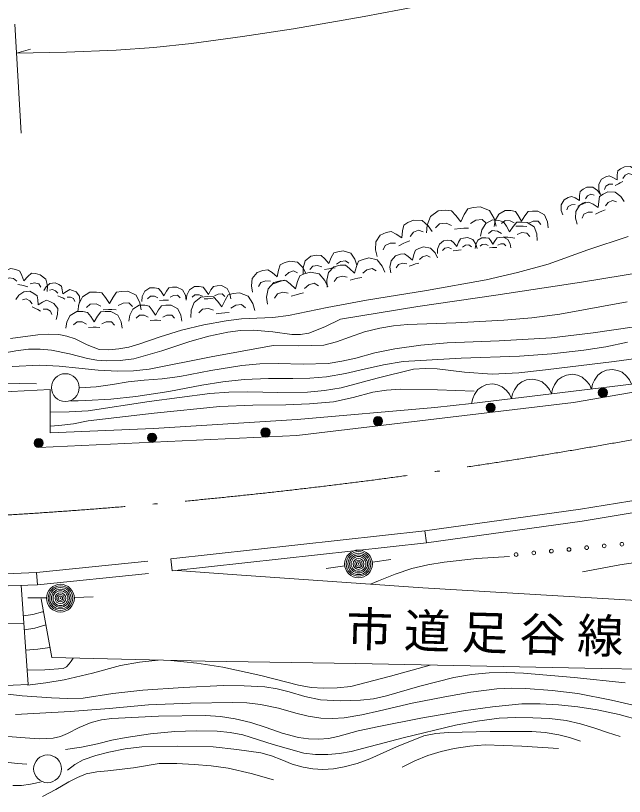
# Model space of a CAD drawing. Units: millimetres, scale not verified. Extents: x 40000 to 680000, y 20000 to 380000.
# Drawn here: x 204582 to 237272, y 269105 to 311034 of the extents above; entities that cross this region are included whole.
import ezdxf

# ---------------------------------------------------------------- set-up
doc = ezdxf.new("R2010")
doc.units = ezdxf.units.MM
doc.header["$LTSCALE"] = 1000
doc.linetypes.add('DASHED', pattern=[7.5, 6, -1.5])
doc.linetypes.add('LONG_DASHED_DOTTED', pattern=[15.25, 12, -1.5, 0.25, -1.5])
for name, color, linetype, lineweight in [('S-BGD', 1, 'Continuous', 13), ('S-BGD-HTXT', 6, 'Continuous', 13), ('S-BMK', 3, 'LONG_DASHED_DOTTED', 13)]:
    doc.layers.add(name, color=color, linetype=linetype, lineweight=lineweight)
doc.styles.add('ＭＳ ゴシック', font='')
doc.styles.get('ＭＳ ゴシック').set_extended_font_data('MS Gothic')

msp = doc.modelspace()

# ---------------------------------------------------------------- linework, layer by layer
at = {"layer": 'S-BGD'}
for p, q in [((229069, 290207), (237651, 291240)), ((206436, 290960), (203120, 290777)), ((206436, 288624), (206436, 290960)), ((227085, 289980), (229069, 290207)), ((219697, 289339), (227085, 289980)), ((211991, 288864), (219697, 289339)), ((206436, 288624), (211991, 288864)), ((234916, 284528), (239895, 285351)), ((235013, 283886), (240009, 284711)), ((226560, 283371), (234916, 284528)), ((226641, 282726), (235013, 283886)), ((212915, 281855), (226560, 283371)), ((226560, 283371), (226641, 282726)), ((212987, 281209), (226641, 282726)), ((212921, 281856), (212987, 281209)), ((223738, 281689), (224729, 281820)), ((222252, 281484), (221262, 281344)), ((194535, 280699), (205711, 281122)), ((205711, 281122), (205756, 280473)), ((216464, 281009), (213252, 281239)), ((226451, 280306), (216464, 281009)), ((194555, 280049), (205756, 280473)), ((204886, 280440), (205260, 275113)), ((238889, 279576), (226451, 280306)), ((206240, 279759), (205240, 279774)), ((205959, 279711), (206522, 276555)), ((207739, 279783), (208738, 279829)), ((205028, 278413), (202124, 278320)), ((206522, 276555), (214763, 276358)), ((214763, 276358), (222856, 276245)), ((222856, 276245), (236026, 275964)), ((236026, 275964), (248984, 275752)), ((205260, 275113), (202348, 274996))]:
    msp.add_line(p, q, dxfattribs=at)
at = {"layer": 'S-BGD', "linetype": 'DASHED'}
for p, q in [((205711, 281122), (212921, 281856)), ((205756, 280473), (212987, 281209))]:
    msp.add_line(p, q, dxfattribs=at)
at = {"layer": 'S-BGD'}
for points in [[(235992, 301433), (235904, 301680), (235895, 301983), (236050, 302252), (236267, 302370), (236458, 302429), (236649, 302343), (236878, 302212), (236889, 302480), (236920, 302700), (237070, 302809), (237272, 302919), (237601, 302928), (237853, 302744), (238012, 302536)], [(237671, 302501), (237496, 302556), (237315, 302457), (237195, 302293)], [(236647, 301987), (236454, 301980), (236267, 301878), (236199, 301703)], [(237196, 302123), (237054, 302059), (236948, 302001), (236784, 301905)], [(233973, 300330), (233884, 300577), (233876, 300880), (234031, 301149), (234248, 301267), (234439, 301326), (234630, 301240), (234859, 301109), (234869, 301377), (234900, 301597), (235051, 301706), (235253, 301816), (235582, 301825), (235833, 301641), (235992, 301433)], [(234740, 299843), (234647, 300148), (234656, 300516), (234861, 300832), (235131, 300962), (235366, 301021), (235593, 300905), (235862, 300732), (235892, 301057), (235942, 301321), (236132, 301443), (236383, 301565), (236783, 301556), (237076, 301317), (237257, 301055)], [(235651, 301398), (235477, 301453), (235295, 301354), (235175, 301190)], [(236841, 301033), (236633, 301111), (236406, 301002), (236250, 300811)], [(226654, 299360), (226679, 299787), (226861, 300248), (227266, 300550), (227667, 300589), (227991, 300554), (228223, 300303), (228482, 299960), (228670, 300355), (228857, 300665), (229153, 300731), (229527, 300767), (230026, 300570), (230285, 300133), (230391, 299719)], [(234627, 300884), (234434, 300877), (234248, 300775), (234179, 300600)], [(235176, 301020), (235034, 300956), (234928, 300898), (234764, 300802)], [(230281, 299715), (230341, 300040), (230524, 300377), (230863, 300572), (231176, 300564), (231421, 300507), (231576, 300292), (231743, 300004), (231924, 300290), (232097, 300511), (232330, 300534), (232621, 300526), (232986, 300328), (233144, 299968), (233187, 299639)], [(235567, 300474), (235333, 300478), (235100, 300366), (235007, 300158)], [(236241, 300605), (236065, 300536), (235933, 300472), (235728, 300366)], [(223998, 298098), (223899, 298452), (223918, 298878), (224163, 299238), (224479, 299382), (224752, 299445), (225011, 299305), (225319, 299098), (225361, 299473), (225427, 299778), (225649, 299915), (225943, 300049), (226405, 300028), (226739, 299745), (226941, 299437)], [(227991, 299771), (227697, 299885), (227352, 299851), (227137, 299633)], [(229856, 299884), (229630, 300079), (229294, 300047), (229008, 299878)], [(229540, 299189), (229619, 299529), (229829, 299874), (230197, 300062), (230525, 300038), (230781, 299965), (230933, 299731), (231094, 299419), (231300, 299711), (231493, 299935), (231740, 299948), (232046, 299925), (232420, 299698), (232568, 299310), (232596, 298962)], [(231348, 299905), (231132, 300020), (230864, 300027), (230678, 299879)], [(232792, 299817), (232636, 299988), (232375, 299995), (232139, 299892)], [(226459, 299422), (226220, 299518), (225955, 299397), (225770, 299180)], [(228901, 299623), (228647, 299617), (228451, 299599), (228143, 299560)], [(230673, 299335), (230452, 299467), (230169, 299488), (229967, 299342)], [(232033, 299706), (231837, 299725), (231685, 299729), (231445, 299728)], [(232189, 299169), (232034, 299358), (231759, 299378), (231506, 299281)], [(204307, 293702), (205775, 293890), (206334, 293931), (206899, 293911), (207336, 293824), (207771, 293674), (208417, 293360), (209071, 293110), (209594, 293094), (210121, 293138), (210666, 293231), (211203, 293384), (212341, 293789), (213498, 294137), (214683, 294421), (215881, 294647), (216705, 294742), (217543, 294779), (218391, 294820), (219232, 294921), (221319, 295366), (223419, 295752), (226645, 296269), (229855, 296846), (231527, 297237), (233179, 297684), (235316, 298458), (237474, 299175)], [(227235, 298251), (227241, 298496), (227335, 298763), (227561, 298945), (227790, 298975), (227976, 298962), (228114, 298823), (228269, 298632), (228369, 298862), (228469, 299044), (228637, 299088), (228850, 299116), (229141, 299014), (229298, 298769), (229367, 298534)], [(229266, 298526), (229295, 298741), (229405, 298967), (229622, 299105), (229827, 299109), (229989, 299079), (230097, 298943), (230215, 298760), (230325, 298952), (230432, 299102), (230584, 299124), (230774, 299128), (231020, 299009), (231134, 298778), (231172, 298564)], [(231384, 299091), (231179, 299121), (231019, 299133), (230766, 299144)], [(224972, 298807), (224701, 298817), (224428, 298693), (224315, 298455)], [(224728, 297229), (224683, 297525), (224740, 297867), (224973, 298134), (225243, 298219), (225470, 298242), (225665, 298104), (225893, 297907), (225965, 298205), (226047, 298445), (226240, 298534), (226491, 298613), (226863, 298551), (227104, 298289), (227237, 298021)], [(225754, 298941), (225549, 298866), (225394, 298795), (225155, 298678)], [(227992, 298514), (227822, 298573), (227624, 298547), (227506, 298417)], [(229058, 298618), (228924, 298725), (228732, 298699), (228572, 298597)], [(229959, 298683), (229815, 298752), (229638, 298748), (229521, 298646)], [(230414, 298573), (230285, 298580), (230185, 298578), (230028, 298570)], [(230907, 298668), (230800, 298776), (230629, 298772), (230478, 298698)], [(220016, 297161), (220014, 297494), (220131, 297861), (220430, 298117), (220741, 298168), (220994, 298158), (221187, 297974), (221406, 297721), (221532, 298038), (221662, 298289), (221888, 298356), (222176, 298403), (222575, 298275), (222799, 297949), (222902, 297632)], [(226846, 298056), (226663, 298157), (226437, 298086), (226266, 297928)], [(228516, 298448), (228371, 298440), (228259, 298425), (228084, 298396)], [(205832, 287834), (219690, 288481), (234544, 290265), (242117, 291557), (256610, 295156), (265665, 298019)], [(217305, 296182), (217240, 296523), (217293, 296921), (217551, 297239), (217859, 297348), (218121, 297385), (218353, 297233), (218624, 297014), (218694, 297362), (218780, 297643), (218999, 297753), (219286, 297855), (219718, 297798), (220007, 297506), (220172, 297201)], [(221320, 296460), (221285, 296822), (221378, 297233), (221678, 297541), (222011, 297626), (222288, 297639), (222515, 297459), (222778, 297205), (222885, 297561), (223001, 297847), (223241, 297941), (223550, 298020), (223996, 297920), (224271, 297587), (224414, 297253)], [(222478, 297734), (222293, 297874), (222033, 297831), (221820, 297685)], [(225584, 297706), (225366, 297741), (225134, 297667), (225019, 297486)], [(226230, 297737), (226056, 297696), (225925, 297655), (225720, 297583)], [(203649, 296772), (203756, 297057), (203978, 297333), (204318, 297453), (204599, 297394), (204813, 297302), (204917, 297082), (205021, 296793), (205233, 297023), (205427, 297194), (205642, 297177), (205904, 297122), (206203, 296882), (206287, 296529), (206271, 296225)], [(239549, 297472), (234962, 296719), (230364, 296025), (226186, 295404), (222034, 294725), (221191, 294321), (220330, 293977), (219874, 293910), (219414, 293903), (218388, 294055), (217342, 294147), (216664, 294125), (215981, 294041), (214956, 293815), (213938, 293529), (212442, 293040), (210927, 292609), (210198, 292520), (209450, 292490), (208944, 292522), (208438, 292615), (207483, 292869), (206516, 293065), (205899, 293120), (205268, 293115), (204595, 293040), (203922, 292903)], [(219719, 297226), (219503, 297335), (219245, 297243), (219054, 297054)], [(221034, 297549), (220800, 297622), (220533, 297579), (220377, 297398)], [(221749, 297481), (221552, 297464), (221400, 297439), (221164, 297393)], [(223943, 297322), (223728, 297456), (223449, 297385), (223231, 297205)], [(204647, 296769), (204471, 296908), (204228, 296959), (204036, 296855)], [(218099, 295542), (218052, 295923), (218138, 296360), (218446, 296694), (218795, 296793), (219087, 296815), (219333, 296630), (219617, 296369), (219720, 296749), (219835, 297054), (220085, 297160), (220409, 297253), (220883, 297160), (221183, 296815), (221344, 296467)], [(222390, 296982), (222129, 297038), (221842, 296965), (221691, 296753)], [(223175, 296976), (222962, 296938), (222799, 296897), (222546, 296824)], [(205235, 296475), (205061, 296525), (204923, 296554), (204706, 296592)], [(205942, 296451), (205829, 296632), (205593, 296681), (205363, 296626)], [(206096, 296280), (206220, 296476), (206428, 296647), (206700, 296685), (206901, 296598), (207045, 296496), (207089, 296316), (207122, 296085), (207316, 296223), (207486, 296321), (207644, 296275), (207831, 296194), (208016, 295969), (208024, 295694), (207966, 295469)], [(211352, 295678), (211385, 295949), (211520, 296235), (211790, 296411), (212048, 296419), (212253, 296384), (212390, 296214), (212541, 295985), (212677, 296229), (212809, 296419), (213000, 296449), (213240, 296457), (213550, 296311), (213697, 296022), (213748, 295754)], [(213748, 295754), (213781, 296024), (213916, 296310), (214186, 296487), (214444, 296495), (214649, 296459), (214786, 296290), (214937, 296061), (215073, 296305), (215205, 296495), (215396, 296525), (215636, 296532), (215946, 296386), (216093, 296097), (216143, 295829)], [(218275, 296769), (218022, 296800), (217757, 296706), (217631, 296492)], [(219020, 296832), (218821, 296777), (218671, 296724), (218437, 296633)], [(220844, 296526), (220613, 296662), (220321, 296579), (220096, 296383)], [(204601, 295791), (204760, 296015), (205015, 296203), (205338, 296230), (205569, 296114), (205733, 295985), (205774, 295770), (205798, 295496), (206034, 295646), (206241, 295751), (206424, 295687), (206639, 295579), (206843, 295302), (206835, 294977), (206752, 294716)], [(206840, 296124), (206730, 296255), (206557, 296330), (206397, 296283)], [(207929, 295150), (207980, 295533), (208175, 295936), (208560, 296183), (208925, 296191), (209215, 296138), (209407, 295896), (209618, 295569), (209815, 295913), (210004, 296181), (210275, 296221), (210614, 296228), (211052, 296017), (211257, 295606), (211325, 295225)], [(213987, 294815), (214005, 295208), (214167, 295634), (214535, 295918), (214904, 295958), (215203, 295930), (215419, 295702), (215662, 295390), (215830, 295756), (215998, 296044), (216269, 296108), (216612, 296146), (217075, 295971), (217318, 295572), (217421, 295193)], [(214616, 295961), (214434, 296045), (214212, 296038), (214067, 295907)], [(215810, 295956), (215674, 296090), (215458, 296083), (215269, 295987)], [(219214, 296123), (218936, 296175), (218636, 296090), (218482, 295862)], [(220042, 296140), (219819, 296094), (219648, 296045), (219383, 295961)], [(204391, 292189), (205882, 292271), (206929, 292216), (207983, 292099), (209022, 291986), (210079, 291932), (210918, 291956), (211752, 292040), (215077, 292708), (218410, 293315), (219775, 293296), (221139, 293338), (221821, 293522), (222502, 293770), (223318, 294044), (224145, 294258), (224879, 294382), (225634, 294447), (228220, 294534), (230804, 294681), (232306, 294812), (233800, 295003), (237413, 295670)], [(205467, 295560), (205346, 295722), (205147, 295821), (204956, 295775)], [(207233, 295815), (207111, 295879), (207013, 295922), (206856, 295984)], [(207755, 295688), (207699, 295840), (207531, 295913), (207351, 295908)], [(210853, 295410), (210662, 295601), (210357, 295594), (210088, 295461)], [(212221, 295885), (212038, 295969), (211817, 295962), (211671, 295832)], [(212794, 295753), (212632, 295760), (212507, 295756), (212309, 295744)], [(213414, 295881), (213278, 296014), (213062, 296008), (212873, 295912)], [(215190, 295829), (215028, 295836), (214902, 295832), (214705, 295820)], [(205911, 295171), (205771, 295254), (205658, 295310), (205478, 295394)], [(206518, 294988), (206462, 295171), (206268, 295267), (206056, 295273)], [(209163, 295432), (208905, 295554), (208591, 295547), (208383, 295364)], [(209974, 295238), (209744, 295249), (209566, 295245), (209286, 295231)], [(210663, 294621), (210713, 294942), (210884, 295276), (211212, 295476), (211518, 295476), (211760, 295426), (211917, 295219), (212088, 294942), (212258, 295227), (212422, 295447), (212650, 295476), (212935, 295476), (213298, 295291), (213462, 294942), (213512, 294621)], [(215212, 295210), (214941, 295311), (214623, 295276), (214428, 295072)], [(216927, 295338), (216716, 295515), (216407, 295481), (216147, 295322)], [(207287, 294244), (207339, 294583), (207520, 294938), (207868, 295149), (208192, 295149), (208449, 295097), (208615, 294878), (208796, 294583), (208977, 294885), (209150, 295119), (209392, 295149), (209694, 295149), (210078, 294953), (210252, 294583), (210305, 294244)], [(211703, 294835), (211489, 294942), (211226, 294942), (211048, 294792)], [(213120, 294785), (212963, 294949), (212707, 294949), (212479, 294842)], [(216051, 295085), (215818, 295077), (215637, 295057), (215355, 295018)], [(208388, 294470), (208162, 294583), (207883, 294583), (207694, 294425)], [(209890, 294417), (209724, 294591), (209452, 294591), (209211, 294478)], [(212380, 294657), (212187, 294671), (212038, 294671), (211803, 294664)], [(208017, 291045), (208900, 291103), (209777, 291222), (210620, 291368), (211480, 291456), (212444, 291521), (213402, 291646), (215057, 291976), (216736, 292248), (217701, 292328), (218676, 292348), (220025, 292322), (221370, 292356), (222106, 292471), (222844, 292647), (223880, 292920), (224939, 293136), (226345, 293332), (227758, 293467), (230556, 293565), (233356, 293722), (235588, 293992), (237811, 294321)], [(209105, 294282), (208901, 294297), (208743, 294297), (208494, 294289)], [(237440, 293494), (236276, 293248), (235093, 293060), (233373, 292869), (231640, 292737), (228508, 292630), (225387, 292463), (224344, 292287), (223304, 292050), (222298, 291816), (221274, 291641), (220379, 291562), (219470, 291542), (218159, 291546), (216850, 291489), (215712, 291365), (214582, 291181), (212814, 290851), (211029, 290579), (209699, 290440), (208355, 290359), (207947, 290349), (207528, 290341)], [(206436, 289742), (207463, 289749), (208486, 289816), (211745, 290305), (215015, 290734), (216029, 290809), (217047, 290824), (218657, 290787), (220263, 290810), (221165, 290897), (222063, 291045), (224001, 291572), (225949, 292039), (226573, 292083), (227211, 292067), (228690, 291888), (230164, 291771), (231599, 291857), (233028, 292003), (236715, 292452), (240401, 292963)], [(237651, 291240), (237541, 291477), (237387, 291671), (237149, 291881), (236898, 291982), (236636, 292032), (236304, 291992), (236061, 291881), (235841, 291724), (235660, 291463), (235562, 291239), (235505, 290982)], [(233360, 290723), (233250, 290960), (233096, 291154), (232858, 291365), (232607, 291465), (232345, 291515), (232012, 291475), (231770, 291365), (231549, 291207), (231368, 290946), (231270, 290722), (231214, 290465)], [(235505, 290982), (235395, 291219), (235241, 291412), (235004, 291623), (234752, 291724), (234490, 291774), (234158, 291734), (233915, 291623), (233695, 291466), (233514, 291204), (233416, 290980), (233360, 290723)], [(202123, 291316), (203919, 291294), (205709, 291264)], [(231214, 290465), (231104, 290702), (230950, 290896), (230712, 291107), (230461, 291207), (230199, 291257), (229867, 291217), (229624, 291106), (229404, 290949), (229223, 290688), (229125, 290464), (229069, 290207)], [(229212, 290859), (227236, 290943), (225247, 290968), (224498, 290917), (223756, 290807), (222710, 290523), (221651, 290299), (220368, 290186), (219084, 290134), (217317, 290115), (215553, 290037), (212014, 289681), (208479, 289265), (207696, 289113), (206894, 289019), (206665, 289002), (206436, 288985)], [(235017, 281155), (237028, 281532), (239061, 281852), (242951, 282207), (246825, 282621), (247605, 282838), (248388, 283096)], [(231111, 281996), (229347, 281871), (227586, 281686), (226719, 281546), (225866, 281347), (224957, 281047), (224064, 280689), (223852, 280599), (223630, 280505)], [(205001, 278807), (205513, 278880), (206023, 279014), (206051, 279023), (206080, 279032)], [(205054, 278047), (205605, 278140), (206142, 278292), (206170, 278301), (206208, 278314)], [(205130, 276959), (205781, 277015), (206426, 277097)], [(205206, 275880), (206154, 275893), (207130, 275967), (207312, 276065), (207461, 276217), (207566, 276367), (207665, 276528)], [(212242, 276418), (211227, 276305), (210215, 276131), (208709, 275717), (207185, 275360), (206210, 275204), (205220, 275074)], [(226843, 276160), (224715, 275555), (222581, 275010), (221849, 274930), (221111, 274910), (220447, 274960), (219779, 275071), (217752, 275590), (215713, 276051), (214321, 276252), (212920, 276402)], [(203377, 274690), (204939, 274513), (206512, 274395), (207360, 274359), (208216, 274383), (209811, 274623), (211421, 274805), (213584, 274959), (215746, 275053), (216853, 275047), (217971, 274982), (218630, 274878), (219275, 274716), (220107, 274471), (220950, 274286), (222021, 274245), (223109, 274264), (223799, 274349), (224493, 274496), (226291, 275019), (228109, 275485), (229054, 275643), (230004, 275740), (230921, 275758), (231849, 275716), (234581, 275488), (237311, 275199)], [(238369, 273856), (236584, 274271), (234773, 274631), (233385, 274799), (231982, 274907), (231206, 274921), (230429, 274874), (229033, 274694), (227637, 274453), (225877, 274107), (224130, 273702), (223178, 273486), (222217, 273331), (221593, 273284), (220964, 273298), (220296, 273405), (219631, 273573), (218696, 273839), (217737, 274048), (216994, 274128), (216245, 274149), (213973, 274118), (211710, 274028), (209610, 273818), (207506, 273669), (204574, 273507)], [(203455, 272380), (205102, 272242), (205854, 272203), (206601, 272224), (206995, 272320), (207373, 272474), (207990, 272803), (208639, 273080), (209191, 273216), (209754, 273292), (212263, 273404), (214787, 273456), (215582, 273391), (216369, 273265), (217204, 273065), (218035, 272803), (218893, 272506), (219766, 272267), (220310, 272191), (220869, 272175), (221385, 272221), (221892, 272327), (222983, 272621), (224086, 272856), (226347, 273308), (228629, 273704), (230194, 273915), (231765, 274067), (232750, 274077), (233736, 274027), (234777, 273918), (235811, 273750), (236983, 273494), (238146, 273179)], [(189843, 273452), (190956, 273366), (192073, 273219), (193130, 273001), (194171, 272726), (195564, 272316), (196980, 271963), (197649, 271854), (198333, 271804), (199468, 271804), (200600, 271743), (201350, 271645), (202088, 271487), (203133, 271181), (204194, 270933), (204689, 270876), (205186, 270841)], [(207256, 271629), (208127, 271750), (208985, 271930), (209745, 272125), (210527, 272264), (211828, 272457), (213136, 272591), (214269, 272626), (215405, 272601), (216100, 272532), (216784, 272403), (218414, 271884), (220062, 271424), (220692, 271356), (221341, 271348), (221967, 271401), (222594, 271516), (225396, 272252), (228211, 272928), (229369, 273142), (230545, 273298), (231441, 273342), (232351, 273327), (233251, 273284), (234153, 273181), (234917, 273002), (235677, 272761), (236358, 272541), (237050, 272329)], [(207362, 270518), (207770, 270819), (208216, 271073), (208887, 271305), (209584, 271481), (210466, 271655), (211365, 271770), (213276, 271798), (215186, 271766), (216464, 271631), (217749, 271435), (218315, 271280), (218871, 271065), (219436, 270838), (220022, 270667), (220545, 270580), (221075, 270554), (221656, 270591), (222230, 270689), (222923, 270877), (223598, 271123), (225037, 271766), (226505, 272355), (227151, 272479), (227811, 272544), (230062, 272596), (232296, 272589), (233022, 272533), (233743, 272416), (234333, 272262), (234908, 272068)], [(233728, 271682), (231769, 271803), (229794, 271865), (228968, 271803), (228138, 271679), (227425, 271523), (226721, 271307), (226025, 271015), (225338, 270677)], [(218433, 269993), (217225, 270337), (215998, 270623), (215090, 270754), (214166, 270825), (213234, 270876), (212296, 270866), (210921, 270641), (209537, 270477), (208948, 270424), (208375, 270313), (207906, 270127), (207446, 269878), (206738, 269475), (206021, 269105)], [(204437, 269690), (204902, 269694), (205374, 269759), (205657, 269816), (205948, 269882)]]:
    msp.add_lwpolyline(points, dxfattribs=at)
for centre, radius in [((207252, 291059), 746), ((236118, 290786), 249), ((236118, 290786), 220), ((236118, 290786), 191), ((236118, 290786), 161), ((236118, 290786), 132), ((236118, 290786), 97.5), ((236118, 290786), 67.5), ((236118, 290786), 38.8), ((236118, 290786), 7.5), ((230091, 289981), 249), ((230091, 289981), 220), ((230091, 289981), 191), ((230091, 289981), 161), ((230091, 289981), 132), ((230091, 289981), 97.5), ((230091, 289981), 67.5), ((230091, 289981), 38.8), ((230091, 289981), 7.5), ((224040, 289254), 249), ((224040, 289254), 220), ((224040, 289254), 191), ((224040, 289254), 161), ((224040, 289254), 132), ((224040, 289254), 97.5), ((224040, 289254), 67.5), ((217996, 288651), 249), ((224040, 289254), 38.8), ((224040, 289254), 7.5), ((211908, 288367), 249), ((211908, 288367), 220), ((211908, 288367), 191), ((211908, 288367), 161), ((211908, 288367), 132), ((217996, 288651), 220), ((217996, 288651), 191), ((217996, 288651), 161), ((217996, 288651), 132), ((217996, 288651), 97.5), ((217996, 288651), 67.5), ((217996, 288651), 38.8), ((217996, 288651), 7.5), ((205820, 288082), 249), ((205820, 288082), 220), ((205820, 288082), 191), ((205820, 288082), 161), ((205820, 288082), 132), ((205820, 288082), 97.5), ((205820, 288082), 67.5), ((205820, 288082), 38.8), ((205820, 288082), 7.5), ((211908, 288367), 97.5), ((211908, 288367), 67.5), ((211908, 288367), 38.8), ((211908, 288367), 7.5), ((236191, 282555), 99.5), ((237138, 282648), 99.5), ((222995, 281590), 746), ((222995, 281590), 660), ((231457, 282088), 99.5), ((232404, 282182), 99.5), ((233351, 282275), 99.5), ((234298, 282368), 99.5), ((235245, 282461), 99.5), ((222995, 281590), 574), ((222995, 281590), 484), ((222995, 281590), 398), ((222995, 281590), 292), ((222995, 281590), 202), ((222995, 281590), 116), ((222995, 281590), 22.5), ((206990, 279749), 746), ((206990, 279749), 660), ((206990, 279749), 574), ((206990, 279749), 484), ((206990, 279749), 398), ((206990, 279749), 292), ((206990, 279749), 202), ((206990, 279749), 116), ((206990, 279749), 22.5), ((206296, 270586), 746)]:
    msp.add_circle(centre, radius, dxfattribs=at)
at = {"layer": 'S-BGD-HTXT'}
for p, q in [((204882, 304728), (204548, 310579)), ((204637, 309019), (205385, 309241))]:
    msp.add_line(p, q, dxfattribs=at)
msp.add_lwpolyline([(204637, 309019), (207307, 309066), (209974, 309173), (211995, 309327), (214022, 309542), (216765, 309905), (219499, 310328), (223300, 310988), (227101, 311709), (230558, 312418), (234003, 313186), (238104, 314179), (242190, 315229), (245769, 316199), (249332, 317226), (253158, 318413), (256967, 319657), (258257, 320086), (259546, 320516)], dxfattribs=at)
at = {"layer": 'S-BMK'}
msp.add_arc((186651, 570863), 287180, 266.27591, 285.94093, dxfattribs=at)

# ---------------------------------------------------------------- texts
at = {"layer": 'S-BGD', "insert": (222306, 276987), "char_height": 1833, "attachment_point": 7, "rotation": 358.4, "style": 'ＭＳ ゴシック'}
msp.add_mtext('\\T1.24;市道足谷線', dxfattribs=at)

doc.saveas('drawing.dxf')
